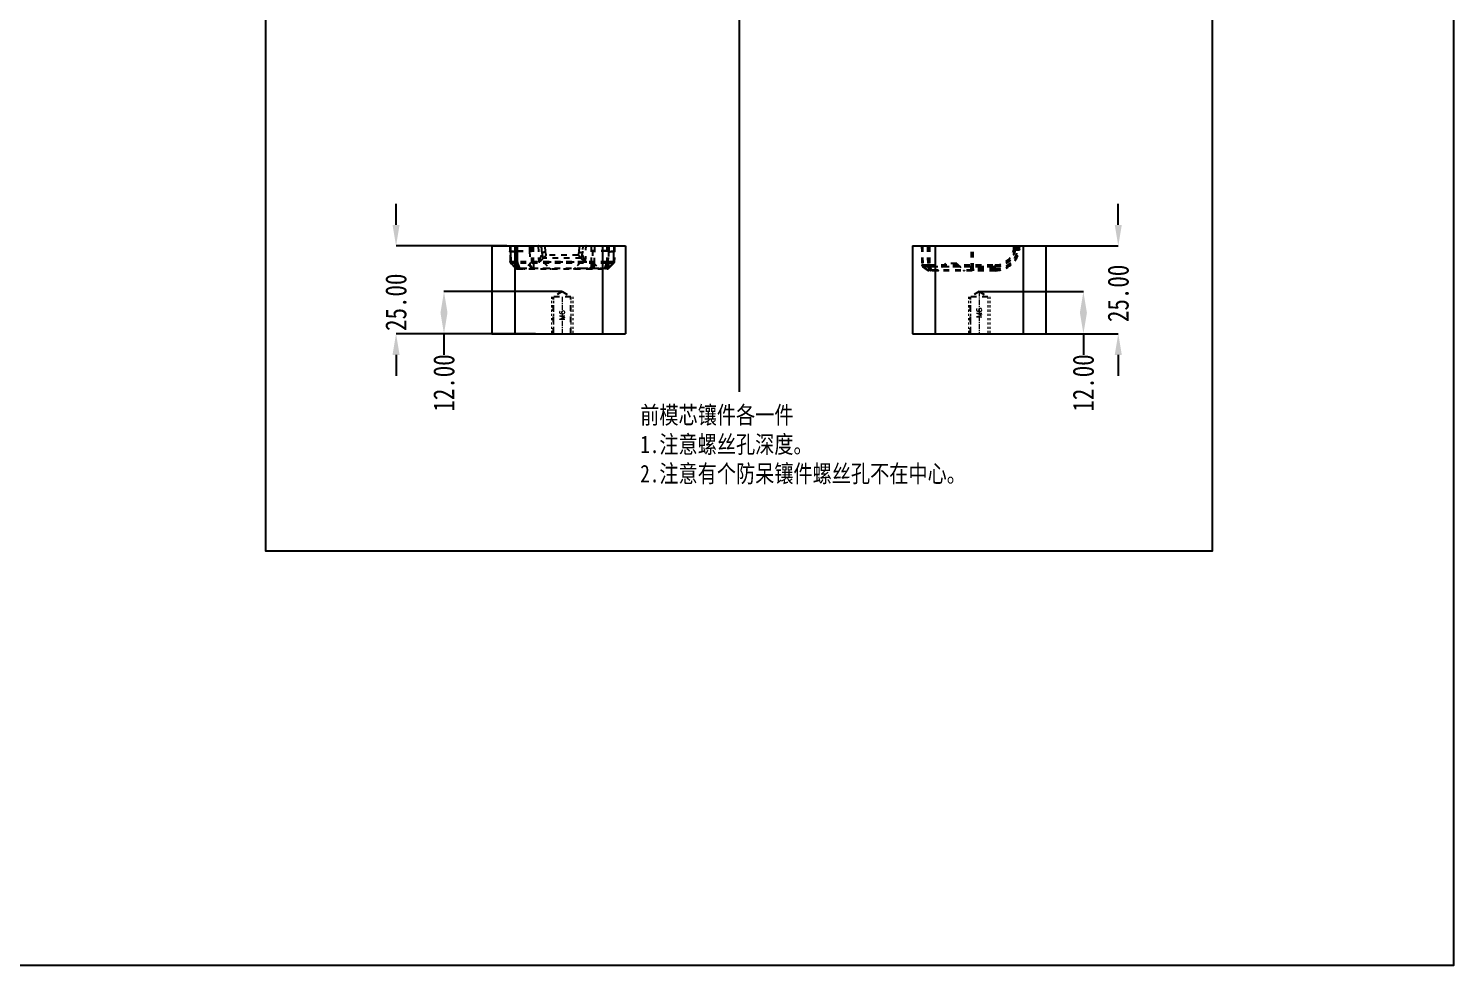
# Model space of a CAD drawing. Header units: millimetres. Extents: x -174 to 1895, y -261 to 458.
# Drawn here: x 1489.2 to 1895, y -81.7 to 185 of the extents above; entities that cross this region are included whole.
import ezdxf
from ezdxf.enums import TextEntityAlignment as Align

# ---------------------------------------------------------------- set-up
doc = ezdxf.new("R2010")
doc.units = ezdxf.units.MM
doc.header["$LTSCALE"] = 16.335
doc.header["$PDMODE"] = 3
doc.header["$PDSIZE"] = 0.3125
doc.linetypes.add('CENTER', pattern=[0.6, 0.375, -0.075, 0.075, -0.075])
doc.linetypes.add('HIDDEN', pattern=[0.2, 0.1, -0.1])
doc.layers.get('0').update_dxf_attribs({"linetype": 'CONTINUOUS'})
doc.layers.get('Defpoints').update_dxf_attribs({"linetype": 'CONTINUOUS'})
doc.layers.add('DEFAULT_2', color=8, linetype='HIDDEN')
doc.layers.add('screw', color=33, linetype='CONTINUOUS', lineweight=13)
doc.styles.get("Standard").update_dxf_attribs({"font": 'txt', "width": 0.8})
doc.styles.add('TXT', font='txt.shx', dxfattribs={"bigfont": 'gbcbig.shx'})
doc.dimstyles.get("Standard").update_dxf_attribs({"dimtxt": 0.15625, "dimasz": 0.1875, "dimexe": 0.125, "dimexo": 0.0625, "dimtad": 0, "dimtih": 1, "dimtoh": 1, "dimdsep": 46, "dimtxsty": 'Standard', "dimcen": 0.09, "dimadec": 0, "dimazin": 0, "dimtp": 0.01, "dimtm": 0.01, "dimtfac": 1, "dimtofl": 0, "dimtmove": 0, "dimatfit": 3, "dimfxl": 0, "dimtolj": 1, "dimarcsym": 0})

# ---------------------------------------------------------------- blocks, each defined once
blk = doc.blocks.new('*D80')
at = {"color": 6, "lineweight": -2}
for p, q in [((1799.51, 129.14), (1799.51, 135.14)), ((1776.29, 123.14), (1799.51, 123.14)), ((1776.29, 98.14), (1799.51, 98.14)), ((1799.51, 92.14), (1799.51, 86.14))]:
    blk.add_line(p, q, dxfattribs=at)
at = {"color": 6}
for points in [[(1798.51, 129.14), (1800.51, 129.14), (1799.51, 123.14)], [(1798.51, 92.14), (1800.51, 92.14), (1799.51, 98.14)]]:
    blk.add_solid(points, dxfattribs=at)
at = {"layer": 'Defpoints', "color": 0}
for p in [(1776.29, 123.14), (1776.29, 98.14), (1799.51, 98.14)]:
    blk.add_point(p, dxfattribs=at)
at = {"color": 4, "insert": (1799.51, 109.64), "char_height": 6, "attachment_point": 5, "rotation": 90}
blk.add_mtext('\\A1;25.00', dxfattribs=at)
blk = doc.blocks.new('*D81')
at = {"color": 6, "lineweight": -2}
for p, q in [((1759.89, 110.14), (1789.58, 110.14)), ((1759.89, 98.14), (1789.58, 98.14)), ((1789.58, 98.14), (1789.58, 92.14))]:
    blk.add_line(p, q, dxfattribs=at)
at = {"color": 6}
for points in [[(1788.58, 104.14), (1790.58, 104.14), (1789.58, 110.14)], [(1788.58, 104.14), (1790.58, 104.14), (1789.58, 98.14)]]:
    blk.add_solid(points, dxfattribs=at)
at = {"layer": 'Defpoints', "color": 0}
for p in [(1759.89, 110.14), (1759.89, 98.14), (1789.58, 98.14)]:
    blk.add_point(p, dxfattribs=at)
at = {"color": 4, "insert": (1789.58, 84.14), "char_height": 6, "attachment_point": 5, "rotation": 90}
blk.add_mtext('\\A1;12.00', dxfattribs=at)
blk = doc.blocks.new('*D82')
at = {"color": 6, "lineweight": -2}
for p, q in [((1641.15, 110.14), (1607.49, 110.14)), ((1633.52, 98.14), (1607.49, 98.14)), ((1607.49, 98.14), (1607.49, 92.14))]:
    blk.add_line(p, q, dxfattribs=at)
at = {"color": 6}
for points in [[(1606.49, 104.14), (1608.49, 104.14), (1607.49, 110.14)], [(1606.49, 104.14), (1608.49, 104.14), (1607.49, 98.14)]]:
    blk.add_solid(points, dxfattribs=at)
at = {"layer": 'Defpoints', "color": 0}
for p in [(1641.15, 110.14), (1607.49, 98.14), (1633.52, 98.14)]:
    blk.add_point(p, dxfattribs=at)
at = {"color": 4, "insert": (1607.49, 84.14), "char_height": 6, "attachment_point": 5, "rotation": 90}
blk.add_mtext('\\A1;12.00', dxfattribs=at)
blk = doc.blocks.new('*D83')
at = {"color": 6, "lineweight": -2}
for p, q in [((1593.84, 129.14), (1593.84, 135.14)), ((1625.38, 123.14), (1593.84, 123.14)), ((1625.38, 98.14), (1593.84, 98.14)), ((1593.84, 92.14), (1593.84, 86.14))]:
    blk.add_line(p, q, dxfattribs=at)
at = {"color": 6}
for points in [[(1592.84, 129.14), (1594.84, 129.14), (1593.84, 123.14)], [(1592.84, 92.14), (1594.84, 92.14), (1593.84, 98.14)]]:
    blk.add_solid(points, dxfattribs=at)
at = {"layer": 'Defpoints', "color": 0}
for p in [(1593.84, 123.14), (1625.38, 123.14), (1625.38, 98.14)]:
    blk.add_point(p, dxfattribs=at)
at = {"color": 4, "insert": (1593.84, 107.11), "char_height": 6, "attachment_point": 5, "rotation": 90}
blk.add_mtext('\\A1;25.00', dxfattribs=at)

msp = doc.modelspace()

# ---------------------------------------------------------------- linework, layer by layer
msp.add_line((1691.515, 294.44), (1691.515, 81.576))
at = {"color": 7, "linetype": 'Continuous'}
for p, q in [((1621.151, 123.141), (1621.151, 98.141)), ((1621.151, 123.141), (1659.151, 123.141)), ((1627.651, 123.141), (1627.651, 98.141)), ((1652.651, 123.141), (1652.651, 98.141)), ((1659.151, 123.141), (1659.151, 98.141)), ((1740.894, 123.141), (1778.894, 123.141)), ((1740.894, 123.141), (1740.894, 98.141)), ((1747.394, 123.141), (1747.394, 98.141)), ((1772.394, 123.141), (1772.394, 98.141)), ((1778.894, 123.141), (1778.894, 98.141)), ((1621.151, 98.141), (1659.151, 98.141)), ((1740.894, 98.141), (1778.894, 98.141))]:
    msp.add_line(p, q, dxfattribs=at)
for points in [[(-173.858, 457.734), (1894.972, 457.734), (1894.972, -81.662), (-173.858, -81.662)], [(1556.804, 294.44), (1826.225, 294.44), (1826.225, 36.285), (1556.804, 36.285)]]:
    msp.add_lwpolyline(points, close=True)
at = {"layer": 'DEFAULT_2', "color": 8, "linetype": 'HIDDEN'}
for p, q in [((1626.24, 123.141), (1626.319, 118.615)), ((1626.339, 123.141), (1626.394, 118.741)), ((1626.461, 123.141), (1626.479, 121.713)), ((1627.886, 123.141), (1627.905, 121.631)), ((1628.055, 123.141), (1628.109, 118.741)), ((1628.294, 123.141), (1628.294, 118.741)), ((1628.419, 116.608), (1628.419, 123.141)), ((1631.855, 123.141), (1631.879, 121.73)), ((1632.357, 123.141), (1632.463, 117.102)), ((1632.86, 123.141), (1632.932, 118.639)), ((1634.344, 123.141), (1634.476, 118.648)), ((1647.826, 118.648), (1647.959, 123.141)), ((1649.442, 123.141), (1649.37, 118.638)), ((1649.839, 117.102), (1649.945, 123.141)), ((1650.423, 121.73), (1650.447, 123.141)), ((1653.883, 123.141), (1653.883, 116.608)), ((1654.008, 123.141), (1654.008, 118.741)), ((1654.247, 123.141), (1654.193, 118.741)), ((1654.416, 123.141), (1654.397, 121.631)), ((1655.841, 123.141), (1655.823, 121.713)), ((1655.963, 123.141), (1655.908, 118.741)), ((1656.062, 123.141), (1655.983, 118.615)), ((1743.507, 123.141), (1743.602, 117.725)), ((1743.756, 123.141), (1743.823, 117.725)), ((1745.177, 123.141), (1745.244, 117.725)), ((1745.778, 123.141), (1745.778, 117.725)), ((1757.637, 116.6), (1757.751, 123.141)), ((1758.139, 116.6), (1758.254, 123.141)), ((1769.661, 123.141), (1769.661, 121.873)), ((1770.264, 123.141), (1770.251, 122.184)), ((1771.239, 122.019), (1770.9, 122.05)), ((1771.245, 122.087), (1770.906, 122.12)), ((1770.923, 122.2), (1770.939, 123.141)), ((1771.291, 123.141), (1771.277, 122.134)), ((1771.425, 122.208), (1771.441, 123.141)), ((1626.466, 118.877), (1626.421, 121.404)), ((1626.451, 121.541), (1626.462, 120.849)), ((1626.462, 120.849), (1626.488, 119.13)), ((1626.489, 118.205), (1626.466, 118.877)), ((1626.488, 119.13), (1626.501, 118.253)), ((1626.496, 118.199), (1627.851, 116.844)), ((1626.501, 118.253), (1626.502, 118.192)), ((1627.925, 118.615), (1626.581, 118.615)), ((1628.059, 116.844), (1626.704, 118.199)), ((1628.052, 118.199), (1626.704, 118.199)), ((1627.851, 121.47), (1627.851, 116.844)), ((1628.052, 118.199), (1628.613, 116.844)), ((1628.419, 121.73), (1631.879, 121.73)), ((1628.419, 121.641), (1631.882, 121.641)), ((1629.115, 116.844), (1628.554, 118.199)), ((1653.748, 118.199), (1628.554, 118.199)), ((1628.557, 118.199), (1628.557, 118.615)), ((1653.745, 118.615), (1628.557, 118.615)), ((1632.508, 118.643), (1630.621, 116.756)), ((1631.879, 121.73), (1631.882, 121.641)), ((1631.882, 121.641), (1631.95, 118.083)), ((1631.95, 118.083), (1631.96, 117.52)), ((1632.508, 118.643), (1635.724, 118.643)), ((1632.932, 118.639), (1632.937, 118.369)), ((1632.937, 118.369), (1632.943, 117.984)), ((1632.943, 117.984), (1632.964, 116.649)), ((1634.476, 118.648), (1634.479, 118.568)), ((1647.823, 118.568), (1634.479, 118.568)), ((1635.761, 119.623), (1635.406, 121.338)), ((1635.724, 118.643), (1637.611, 116.756)), ((1646.54, 119.623), (1635.764, 119.623)), ((1636.575, 120.536), (1636.402, 121.373)), ((1645.727, 120.536), (1636.575, 120.536)), ((1646.578, 118.643), (1644.691, 116.756)), ((1645.9, 121.373), (1645.727, 120.536)), ((1646.896, 121.338), (1646.542, 119.623)), ((1646.578, 118.643), (1649.794, 118.643)), ((1647.823, 118.568), (1647.826, 118.648)), ((1649.359, 117.994), (1649.338, 116.65)), ((1649.365, 118.379), (1649.359, 117.994)), ((1649.37, 118.638), (1649.365, 118.379)), ((1649.794, 118.643), (1651.681, 116.756)), ((1650.342, 117.52), (1650.352, 118.08)), ((1650.352, 118.08), (1650.42, 121.641)), ((1650.42, 121.641), (1650.423, 121.73)), ((1653.883, 121.641), (1650.42, 121.641)), ((1653.883, 121.73), (1650.423, 121.73)), ((1653.748, 118.199), (1653.187, 116.844)), ((1653.689, 116.844), (1654.25, 118.199)), ((1653.745, 118.199), (1653.745, 118.615)), ((1655.598, 118.199), (1654.243, 116.844)), ((1655.598, 118.199), (1654.25, 118.199)), ((1655.721, 118.615), (1654.377, 118.615)), ((1654.452, 116.844), (1654.452, 121.47)), ((1654.452, 116.844), (1655.806, 118.199)), ((1655.8, 118.192), (1655.808, 118.728)), ((1655.808, 118.728), (1655.814, 119.13)), ((1655.813, 118.205), (1655.837, 118.876)), ((1655.814, 119.13), (1655.84, 120.849)), ((1655.837, 118.876), (1655.881, 121.404)), ((1655.84, 120.849), (1655.851, 121.541)), ((1743.621, 117.728), (1743.715, 117.728)), ((1743.715, 117.728), (1743.641, 117.728)), ((1743.857, 117.721), (1745.21, 117.721)), ((1745.606, 117.728), (1745.379, 117.728)), ((1745.778, 117.725), (1745.718, 117.333)), ((1745.827, 117.721), (1745.826, 117.224)), ((1745.827, 117.721), (1764.457, 117.721)), ((1750.286, 118.14), (1748.399, 116.253)), ((1753.502, 118.14), (1750.286, 118.14)), ((1753.502, 118.14), (1755.389, 116.253)), ((1628.059, 116.844), (1628.613, 116.844)), ((1628.419, 116.608), (1653.883, 116.608)), ((1629.115, 116.844), (1629.115, 116.608)), ((1629.115, 116.844), (1653.187, 116.844)), ((1637.611, 116.756), (1630.621, 116.756)), ((1632.964, 116.649), (1632.965, 116.608)), ((1651.681, 116.756), (1644.691, 116.756)), ((1649.338, 116.65), (1649.337, 116.608)), ((1653.187, 116.844), (1653.187, 116.608)), ((1653.689, 116.844), (1654.243, 116.844)), ((1743.759, 117.333), (1743.759, 117.325)), ((1743.848, 117.332), (1743.791, 117.332)), ((1745.147, 116.267), (1743.871, 117.224)), ((1743.969, 117.325), (1745.321, 117.325)), ((1745.4, 117.224), (1744.047, 117.224)), ((1744.047, 117.224), (1745.324, 116.267)), ((1745.929, 116.267), (1745.324, 116.267)), ((1745.929, 116.267), (1745.4, 117.224)), ((1764.457, 116.106), (1745.63, 116.106)), ((1745.826, 117.325), (1764.457, 117.325)), ((1764.457, 117.224), (1745.826, 117.224)), ((1745.826, 117.224), (1746.355, 116.267)), ((1764.457, 116.267), (1746.355, 116.267)), ((1746.355, 116.106), (1746.355, 116.267)), ((1764.457, 116.6), (1758.139, 116.6)), ((1758.139, 116.6), (1758.139, 116.106)), ((1764.457, 116.106), (1764.457, 117.325)), ((1641.151, 110.141), (1638.651, 108.698)), ((1641.151, 110.141), (1643.651, 108.698)), ((1759.894, 110.141), (1757.394, 108.698)), ((1759.894, 110.141), (1762.394, 108.698)), ((1638.651, 98.141), (1638.651, 108.698)), ((1643.651, 108.698), (1638.651, 108.698)), ((1643.651, 98.141), (1643.651, 108.698)), ((1757.394, 98.141), (1757.394, 108.698)), ((1762.394, 108.698), (1757.394, 108.698))]:
    msp.add_line(p, q, dxfattribs=at)
for centre, radius, start, end in [((1633.268, 116.997), 6.238, 77.93586, 80.07195), ((1764.456, 123.133), 6.533, 270.00201, 351.79493), ((1764.457, 123.141), 7.035, 270, 351.75725), ((1764.456, 123.073), 5.848, 270.0031, 350.09755), ((1764.457, 123.141), 6.874, 270, 350.60772), ((1764.456, 123.06), 5.338, 270.00329, 347.15369), ((1764.456, 123.062), 5.737, 270.00327, 347.15355), ((1769.498, 122.222), 0.754, 351.46679, 357.12278), ((1791.025, 343.154), 222.018, 264.62908, 264.88701), ((1790.345, 335.83), 214.662, 264.6267, 264.80258), ((1786.887, 287.289), 165.94, 264.24614, 264.59108), ((1786.209, 280.45), 159.069, 264.24216, 264.4794), ((1774.89, 149.583), 27.673, 261.75583, 262.07671), ((1771.403, 149.62), 27.416, 268.99636, 269.3208), ((1770.494, 122.123), 0.752, 352.03393, 357.25558), ((1772.54, 119.785), 2.668, 117.2967, 118.26021), ((1771.918, 121.526), 0.786, 135.15904, 137.26754), ((1770.822, 122.219), 0.603, 351.75725, 359), ((1626.922, 118.625), 0.603, 181.00056, 225), ((1627.314, 121.668), 0.836, 176.9706, 182.9436), ((1639.436, 222.049), 101.17, 262.64159, 263.42428), ((1642.824, 259.252), 138.594, 263.22698, 263.79774), ((1628.687, 121.507), 0.837, 177.36589, 182.53482), ((1632.36, 94.317), 27.418, 90.67915, 91.00358), ((1631.933, 118.748), 2.894, 87.93931, 91.00852), ((1628.862, 121.729), 6.445, 330.63519, 331.34129), ((1631.867, 122.904), 5.062, 301.0582, 302.54131), ((1628.237, 122.067), 7.155, 331.36277, 334.51872), ((1631.612, 123.299), 5.532, 302.57271, 306.51145), ((1631.313, 123.705), 6.036, 306.49482, 310.55273), ((1631.266, 123.768), 6.114, 310.50652, 317.32424), ((1577.849, 118.999), 57.605, 2.32702, 2.64325), ((1706.261, 118.92), 59.415, 177.322, 177.66797), ((1651.241, 124.015), 6.435, 229.628, 233.43494), ((1650.555, 123.089), 5.283, 233.43273, 237.43663), ((1654.089, 122.079), 7.182, 205.5321, 208.62631), ((1650.182, 122.514), 4.597, 237.4925, 239.13016), ((1653.464, 121.741), 6.472, 208.64714, 209.35119), ((1650.369, 118.748), 2.894, 88.99147, 92.06072), ((1649.942, 94.317), 27.418, 88.99642, 89.32084), ((1642.865, 222.052), 101.173, 276.57597, 277.35862), ((1653.621, 121.507), 0.831, 357.44649, 2.65321), ((1639.477, 259.259), 138.601, 276.20252, 276.77325), ((1655.135, 118.78), 0.848, 315.06726, 324.55667), ((1655.38, 118.625), 0.603, 315, 359.00196), ((1654.988, 121.668), 0.836, 357.05644, 3.02952), ((1744.194, 117.736), 0.592, 181.03467, 222.731), ((1743.71, 115.685), 2.042, 88.88986, 89.83413), ((1743.688, 114.691), 3.037, 87.45941, 88.85181), ((1745.598, 111.862), 5.866, 88.24332, 89.91878), ((1562.927, 145.74), 184.984, 351.16654, 351.28925), ((1745.827, 118.043), 0.322, 261.25108, 269.92792), ((1628.419, 117.412), 0.804, 225.00029, 270.00058), ((1630.266, 117.111), 0.502, 270, 315), ((1632.965, 117.111), 0.502, 181, 270), ((1632.965, 117.695), 1.087, 253.48352, 269.98319), ((1637.967, 117.111), 0.502, 225, 270), ((1644.336, 117.111), 0.502, 270, 315), ((1649.337, 117.111), 0.502, 270, 359), ((1649.483, 117.536), 0.859, 351.48143, 358.90939), ((1652.037, 117.111), 0.502, 225, 270), ((1653.883, 117.412), 0.804, 270, 315.00015), ((1744.353, 117.867), 0.804, 222.40995, 233.1301), ((1744.336, 117.894), 0.794, 225.05109, 239.15673), ((1744.343, 117.71), 0.623, 204.64167, 213.06611), ((1744.312, 117.69), 0.587, 213.09445, 217.61937), ((1744.349, 117.582), 0.521, 203.18088, 208.46293), ((1744.555, 117.692), 0.692, 201.08147, 204.29018), ((1744.588, 117.725), 0.737, 212.82633, 217.88493), ((1744.535, 117.683), 0.67, 217.87256, 223.26392), ((1745.63, 116.91), 0.804, 233.13011, 270), ((1745.321, 117.689), 0.364, 270.08753, 282.29286), ((1745.662, 118.293), 1.081, 266.78232, 278.75052), ((1699.039, 129.665), 48.205, 345.02796, 345.17625), ((1705.748, 127.879), 41.262, 345.01746, 345.19074), ((1745.827, 118.046), 0.721, 261.27717, 269.96282), ((1748.044, 116.608), 0.502, 270, 315.00004), ((1755.745, 116.608), 0.502, 224.99996, 270), ((1757.135, 116.608), 0.502, 270, 359)]:
    msp.add_arc(centre, radius, start, end, dxfattribs=at)
for points, knots in [([(1635.406, 121.337), (1635.401, 121.472), (1635.39, 121.729), (1635.371, 122.094), (1635.344, 122.409), (1635.305, 122.674), (1635.179, 122.895), (1634.937, 123.012), (1634.654, 123.08), (1634.449, 123.122), (1634.344, 123.141)], [0, 0, 0, 0, 0.1651391, 0.315356, 0.446629, 0.5522753, 0.6422415, 0.7444644, 0.8688859, 1, 1, 1, 1]), ([(1636.402, 121.373), (1636.39, 121.673), (1636.371, 122.123), (1636.307, 122.721), (1636.206, 123.009), (1636.135, 123.141)], [0, 0, 0, 0, 0.5002294, 0.7502714, 1, 1, 1, 1]), ([(1646.166, 123.141), (1646.095, 123.009), (1645.996, 122.721), (1645.931, 122.123), (1645.913, 121.673), (1645.9, 121.373)], [0, 0, 0, 0, 0.2496172, 0.4996747, 1, 1, 1, 1]), ([(1647.959, 123.141), (1647.838, 123.119), (1647.621, 123.076), (1647.34, 123.003), (1647.125, 122.891), (1647.004, 122.695), (1646.961, 122.44), (1646.933, 122.126), (1646.913, 121.749), (1646.901, 121.48), (1646.896, 121.337)], [0, 0, 0, 0, 0.1496995, 0.2698593, 0.3557227, 0.4385958, 0.5391118, 0.6703664, 0.8248431, 1, 1, 1, 1]), ([(1769.661, 121.873), (1769.701, 121.894), (1769.849, 121.984), (1769.989, 122.087), (1770.103, 122.145)], [0, 0, 0, 0, 0.2621985, 1, 1, 1, 1]), ([(1770.103, 122.145), (1770.067, 122.127), (1769.918, 122.039), (1769.778, 121.935), (1769.661, 121.873)], [0, 0, 0, 0, 0.231896, 1, 1, 1, 1]), ([(1769.661, 121.873), (1769.696, 121.865), (1769.826, 121.835), (1769.955, 121.807), (1770.05, 121.787)], [0, 0, 0, 0, 0.2719127, 1, 1, 1, 1]), ([(1769.661, 121.873), (1769.696, 121.865), (1769.826, 121.835), (1769.955, 121.807), (1770.05, 121.787)], [0, 0, 0, 0, 0.2719126, 1, 1, 1, 1]), ([(1770.05, 121.787), (1770.056, 121.815), (1770.091, 121.92), (1770.158, 122.013), (1770.218, 122.067)], [0, 0, 0, 0, 0.2693345, 1, 1, 1, 1]), ([(1770.218, 122.067), (1770.199, 122.05), (1770.125, 121.969), (1770.069, 121.869), (1770.05, 121.787)], [0, 0, 0, 0, 0.226638, 1, 1, 1, 1]), ([(1770.103, 122.145), (1770.115, 122.152), (1770.163, 122.172), (1770.214, 122.185), (1770.251, 122.184)], [0, 0, 0, 0, 0.2819095, 1, 1, 1, 1]), ([(1770.251, 122.184), (1770.24, 122.185), (1770.188, 122.181), (1770.138, 122.165), (1770.103, 122.145)], [0, 0, 0, 0, 0.2187142, 1, 1, 1, 1]), ([(1770.103, 122.145), (1770.114, 122.138), (1770.153, 122.114), (1770.191, 122.088), (1770.218, 122.067)], [0, 0, 0, 0, 0.2735093, 1, 1, 1, 1]), ([(1770.103, 122.145), (1770.114, 122.138), (1770.153, 122.114), (1770.191, 122.088), (1770.218, 122.067)], [0, 0, 0, 0, 0.2734961, 1, 1, 1, 1]), ([(1770.243, 122.11), (1770.236, 122.111), (1770.227, 122.088), (1770.221, 122.075), (1770.218, 122.067)], [0, 0, 0, 0, 0.4609034, 1, 1, 1, 1]), ([(1771.419, 122.132), (1771.419, 122.129), (1771.399, 122.136), (1771.377, 122.133), (1771.328, 122.141), (1771.269, 122.147), (1771.194, 122.158), (1771.077, 122.173), (1770.985, 122.186), (1770.922, 122.196)], [0, 0, 0, 0, 0.019509, 0.0764306, 0.1687856, 0.2930935, 0.4444902, 0.6172674, 1, 1, 1, 1]), ([(1771.425, 122.208), (1771.425, 122.205), (1771.405, 122.209), (1771.384, 122.203), (1771.334, 122.206), (1771.274, 122.204), (1771.198, 122.205), (1771.08, 122.206), (1770.987, 122.207), (1770.923, 122.208)], [0, 0, 0, 0, 0.0195256, 0.07648, 0.1688794, 0.2932325, 0.44466, 0.6174365, 1, 1, 1, 1]), ([(1771.419, 122.132), (1771.419, 122.13), (1771.406, 122.134), (1771.392, 122.132), (1771.36, 122.137), (1771.321, 122.141), (1771.27, 122.148), (1771.187, 122.158), (1771.121, 122.167), (1771.075, 122.174)], [0, 0, 0, 0, 0.0182577, 0.0713107, 0.1582245, 0.2767801, 0.4242107, 0.5967349, 1, 1, 1, 1]), ([(1771.239, 122.019), (1771.266, 122.015), (1771.307, 122.026), (1771.334, 122.052), (1771.341, 122.059)], [0, 0, 0, 0, 0.7360753, 1, 1, 1, 1]), ([(1771.341, 122.059), (1771.328, 122.045), (1771.297, 122.021), (1771.257, 122.016), (1771.239, 122.019)], [0, 0, 0, 0, 0.5060954, 1, 1, 1, 1]), ([(1771.277, 122.134), (1771.273, 122.124), (1771.267, 122.108), (1771.254, 122.086), (1771.245, 122.087)], [0, 0, 0, 0, 0.5598642, 1, 1, 1, 1]), ([(1771.277, 122.134), (1771.297, 122.145), (1771.333, 122.164), (1771.376, 122.186), (1771.401, 122.197), (1771.414, 122.204), (1771.42, 122.204), (1771.425, 122.209), (1771.425, 122.208)], [0, 0, 0, 0, 0.4245978, 0.7401116, 0.8529916, 0.9344055, 0.9835629, 1, 1, 1, 1]), ([(1771.277, 122.134), (1771.283, 122.128), (1771.307, 122.105), (1771.328, 122.079), (1771.341, 122.059)], [0, 0, 0, 0, 0.2741408, 1, 1, 1, 1]), ([(1771.425, 122.208), (1771.425, 122.211), (1771.41, 122.198), (1771.395, 122.196), (1771.357, 122.175), (1771.332, 122.163), (1771.316, 122.155)], [0, 0, 0, 0, 0.0646918, 0.2570378, 0.5717184, 1, 1, 1, 1]), ([(1771.341, 122.059), (1771.351, 122.07), (1771.369, 122.088), (1771.397, 122.115), (1771.407, 122.12), (1771.419, 122.135), (1771.419, 122.132)], [0, 0, 0, 0, 0.434486, 0.747958, 0.9369419, 1, 1, 1, 1]), ([(1626.269, 121.508), (1626.269, 121.518), (1626.273, 121.564), (1626.291, 121.608), (1626.311, 121.637)], [0, 0, 0, 0, 0.2312932, 1, 1, 1, 1]), ([(1626.421, 121.404), (1626.382, 121.415), (1626.323, 121.432), (1626.269, 121.485), (1626.269, 121.508)], [0, 0, 0, 0, 0.6396107, 1, 1, 1, 1]), ([(1626.311, 121.637), (1626.327, 121.662), (1626.379, 121.705), (1626.445, 121.713), (1626.479, 121.713)], [0, 0, 0, 0, 0.4617421, 1, 1, 1, 1]), ([(1626.339, 118.624), (1626.349, 118.654), (1626.366, 118.694), (1626.388, 118.731), (1626.394, 118.741)], [0, 0, 0, 0, 0.7390418, 1, 1, 1, 1]), ([(1626.451, 121.541), (1626.441, 121.545), (1626.405, 121.564), (1626.37, 121.585), (1626.347, 121.603)], [0, 0, 0, 0, 0.2750895, 1, 1, 1, 1]), ([(1626.581, 118.615), (1626.563, 118.615), (1626.486, 118.63), (1626.428, 118.692), (1626.394, 118.741)], [0, 0, 0, 0, 0.230401, 1, 1, 1, 1]), ([(1626.451, 121.541), (1626.453, 121.557), (1626.457, 121.582), (1626.463, 121.609), (1626.472, 121.626), (1626.479, 121.626)], [0, 0, 0, 0, 0.5331902, 0.7877767, 1, 1, 1, 1]), ([(1626.476, 118.288), (1626.476, 118.278), (1626.476, 118.262), (1626.477, 118.243), (1626.474, 118.224), (1626.483, 118.212), (1626.489, 118.205)], [0, 0, 0, 0, 0.3478236, 0.5494813, 0.6835991, 1, 1, 1, 1]), ([(1626.701, 118.205), (1626.68, 118.212), (1626.641, 118.224), (1626.562, 118.238), (1626.509, 118.266), (1626.476, 118.288)], [0, 0, 0, 0, 0.2713952, 0.5074322, 1, 1, 1, 1]), ([(1626.502, 118.192), (1626.506, 118.189), (1626.524, 118.175), (1626.549, 118.177), (1626.566, 118.181)], [0, 0, 0, 0, 0.2234621, 1, 1, 1, 1]), ([(1626.566, 118.181), (1626.577, 118.179), (1626.625, 118.175), (1626.674, 118.183), (1626.71, 118.192)], [0, 0, 0, 0, 0.226294, 1, 1, 1, 1]), ([(1626.706, 118.199), (1626.686, 118.227), (1626.613, 118.354), (1626.582, 118.503), (1626.581, 118.615)], [0, 0, 0, 0, 0.2359011, 1, 1, 1, 1]), ([(1627.851, 121.545), (1627.866, 121.543), (1627.888, 121.585), (1627.899, 121.613), (1627.905, 121.631)], [0, 0, 0, 0, 0.4569968, 1, 1, 1, 1]), ([(1627.851, 121.47), (1627.868, 121.466), (1627.947, 121.465), (1628.02, 121.504), (1628.067, 121.542)], [0, 0, 0, 0, 0.2301824, 1, 1, 1, 1]), ([(1627.905, 121.631), (1627.977, 121.668), (1628.149, 121.717), (1628.324, 121.73), (1628.419, 121.73)], [0, 0, 0, 0, 0.4616493, 1, 1, 1, 1]), ([(1628.067, 121.542), (1628.052, 121.549), (1627.996, 121.576), (1627.942, 121.606), (1627.905, 121.631)], [0, 0, 0, 0, 0.2671532, 1, 1, 1, 1]), ([(1628.109, 118.741), (1628.098, 118.723), (1628.053, 118.663), (1627.98, 118.615), (1627.925, 118.615)], [0, 0, 0, 0, 0.2783091, 1, 1, 1, 1]), ([(1628.05, 118.199), (1628.03, 118.227), (1627.957, 118.354), (1627.926, 118.503), (1627.925, 118.615)], [0, 0, 0, 0, 0.2358245, 1, 1, 1, 1]), ([(1628.252, 118.288), (1628.219, 118.266), (1628.167, 118.238), (1628.093, 118.225), (1628.061, 118.211), (1628.045, 118.205)], [0, 0, 0, 0, 0.5276135, 0.7802977, 1, 1, 1, 1]), ([(1628.054, 118.192), (1628.073, 118.189), (1628.151, 118.177), (1628.23, 118.176), (1628.289, 118.181)], [0, 0, 0, 0, 0.2419589, 1, 1, 1, 1]), ([(1628.067, 121.542), (1628.09, 121.56), (1628.197, 121.623), (1628.325, 121.641), (1628.419, 121.641)], [0, 0, 0, 0, 0.2381148, 1, 1, 1, 1]), ([(1628.195, 118.624), (1628.197, 118.594), (1628.208, 118.481), (1628.228, 118.368), (1628.252, 118.288)], [0, 0, 0, 0, 0.2641087, 1, 1, 1, 1]), ([(1628.557, 118.205), (1628.532, 118.212), (1628.48, 118.225), (1628.375, 118.237), (1628.3, 118.266), (1628.252, 118.288)], [0, 0, 0, 0, 0.2476721, 0.4986801, 1, 1, 1, 1]), ([(1628.557, 118.615), (1628.508, 118.615), (1628.407, 118.642), (1628.329, 118.705), (1628.294, 118.741)], [0, 0, 0, 0, 0.4989574, 1, 1, 1, 1]), ([(1632.382, 121.73), (1632.382, 121.732), (1632.369, 121.73), (1632.355, 121.734), (1632.323, 121.733), (1632.283, 121.734), (1632.232, 121.734), (1632.148, 121.733), (1632.081, 121.733), (1632.035, 121.732)], [0, 0, 0, 0, 0.0182718, 0.071345, 0.1582853, 0.2768676, 0.4243165, 0.5968402, 1, 1, 1, 1]), ([(1632.385, 121.566), (1632.385, 121.578), (1632.345, 121.602), (1632.278, 121.616), (1632.167, 121.633), (1632.084, 121.638), (1632.037, 121.639)], [0, 0, 0, 0, 0.0977712, 0.3039483, 0.613573, 1, 1, 1, 1]), ([(1634.696, 118.989), (1634.869, 119.349), (1635.096, 119.923), (1635.32, 120.712), (1635.397, 121.13), (1635.406, 121.337)], [0, 0, 0, 0, 0.4866874, 0.747518, 1, 1, 1, 1]), ([(1636.402, 121.373), (1636.339, 121.365), (1636.213, 121.351), (1636.031, 121.334), (1635.862, 121.32), (1635.714, 121.31), (1635.605, 121.308), (1635.533, 121.311), (1635.489, 121.317), (1635.456, 121.322), (1635.429, 121.332), (1635.418, 121.331), (1635.406, 121.339), (1635.406, 121.338)], [0, 0, 0, 0, 0.1917693, 0.3775324, 0.5488817, 0.6988072, 0.8227659, 0.8738407, 0.9171219, 0.9520969, 0.9781061, 0.9943687, 1, 1, 1, 1]), ([(1636.575, 120.536), (1636.487, 120.428), (1636.356, 120.27), (1636.183, 120.067), (1636.065, 119.93), (1635.959, 119.812), (1635.881, 119.728), (1635.829, 119.676), (1635.8, 119.648), (1635.78, 119.632), (1635.768, 119.623), (1635.764, 119.623)], [0, 0, 0, 0, 0.3426534, 0.5041181, 0.6533173, 0.7852452, 0.8927341, 0.9345114, 0.9668801, 0.9889153, 1, 1, 1, 1]), ([(1645.727, 120.536), (1645.816, 120.428), (1645.947, 120.27), (1646.12, 120.067), (1646.238, 119.93), (1646.344, 119.812), (1646.422, 119.728), (1646.474, 119.676), (1646.503, 119.648), (1646.523, 119.632), (1646.535, 119.623), (1646.54, 119.623)], [0, 0, 0, 0, 0.3426157, 0.504069, 0.653265, 0.7851992, 0.8927027, 0.9344891, 0.966867, 0.9889101, 1, 1, 1, 1]), ([(1645.9, 121.373), (1645.963, 121.365), (1646.089, 121.351), (1646.271, 121.334), (1646.44, 121.32), (1646.588, 121.31), (1646.697, 121.308), (1646.77, 121.311), (1646.813, 121.317), (1646.846, 121.322), (1646.874, 121.332), (1646.884, 121.331), (1646.896, 121.339), (1646.896, 121.338)], [0, 0, 0, 0, 0.191761, 0.3775054, 0.5488413, 0.6987869, 0.8227762, 0.873857, 0.9171356, 0.9521049, 0.978109, 0.9943687, 1, 1, 1, 1]), ([(1647.073, 119.112), (1647.027, 119.152), (1646.841, 119.313), (1646.667, 119.487), (1646.541, 119.623)], [0, 0, 0, 0, 0.247161, 1, 1, 1, 1]), ([(1647.608, 118.983), (1647.435, 119.345), (1647.207, 119.919), (1646.983, 120.711), (1646.905, 121.129), (1646.896, 121.337)], [0, 0, 0, 0, 0.4865198, 0.7474146, 1, 1, 1, 1]), ([(1649.917, 121.566), (1649.918, 121.578), (1649.957, 121.602), (1650.024, 121.616), (1650.135, 121.633), (1650.218, 121.638), (1650.265, 121.639)], [0, 0, 0, 0, 0.0977713, 0.3039482, 0.6135728, 1, 1, 1, 1]), ([(1649.92, 121.73), (1649.92, 121.732), (1649.933, 121.73), (1649.947, 121.734), (1649.979, 121.733), (1650.019, 121.734), (1650.07, 121.734), (1650.154, 121.733), (1650.221, 121.733), (1650.267, 121.732)], [0, 0, 0, 0, 0.0182718, 0.071345, 0.1582854, 0.2768676, 0.4243166, 0.5968403, 1, 1, 1, 1]), ([(1654.008, 118.741), (1653.973, 118.705), (1653.895, 118.642), (1653.794, 118.615), (1653.745, 118.615)], [0, 0, 0, 0, 0.5010492, 1, 1, 1, 1]), ([(1654.05, 118.288), (1654.003, 118.266), (1653.927, 118.238), (1653.822, 118.224), (1653.771, 118.211), (1653.745, 118.205)], [0, 0, 0, 0, 0.5009817, 0.7517814, 1, 1, 1, 1]), ([(1654.397, 121.631), (1654.325, 121.668), (1654.153, 121.717), (1653.978, 121.73), (1653.883, 121.73)], [0, 0, 0, 0, 0.4616494, 1, 1, 1, 1]), ([(1654.235, 121.542), (1654.212, 121.56), (1654.105, 121.623), (1653.977, 121.641), (1653.883, 121.641)], [0, 0, 0, 0, 0.2381163, 1, 1, 1, 1]), ([(1654.013, 118.181), (1654.033, 118.179), (1654.112, 118.175), (1654.191, 118.181), (1654.248, 118.192)], [0, 0, 0, 0, 0.2586536, 1, 1, 1, 1]), ([(1654.257, 118.205), (1654.226, 118.222), (1654.15, 118.23), (1654.083, 118.266), (1654.05, 118.288)], [0, 0, 0, 0, 0.4721366, 1, 1, 1, 1]), ([(1654.107, 118.624), (1654.105, 118.594), (1654.094, 118.481), (1654.074, 118.368), (1654.051, 118.288)], [0, 0, 0, 0, 0.2642512, 1, 1, 1, 1]), ([(1654.377, 118.615), (1654.359, 118.615), (1654.282, 118.629), (1654.225, 118.692), (1654.193, 118.741)], [0, 0, 0, 0, 0.2318153, 1, 1, 1, 1]), ([(1654.397, 121.631), (1654.385, 121.623), (1654.333, 121.59), (1654.278, 121.562), (1654.235, 121.542)], [0, 0, 0, 0, 0.231355, 1, 1, 1, 1]), ([(1654.452, 121.47), (1654.434, 121.466), (1654.355, 121.465), (1654.282, 121.504), (1654.235, 121.542)], [0, 0, 0, 0, 0.2303134, 1, 1, 1, 1]), ([(1654.252, 118.199), (1654.272, 118.227), (1654.345, 118.354), (1654.376, 118.503), (1654.377, 118.615)], [0, 0, 0, 0, 0.235726, 1, 1, 1, 1]), ([(1654.451, 121.545), (1654.436, 121.543), (1654.414, 121.585), (1654.403, 121.613), (1654.397, 121.631)], [0, 0, 0, 0, 0.4580531, 1, 1, 1, 1]), ([(1655.592, 118.192), (1655.605, 118.189), (1655.652, 118.178), (1655.701, 118.175), (1655.736, 118.181)], [0, 0, 0, 0, 0.2766186, 1, 1, 1, 1]), ([(1655.596, 118.199), (1655.616, 118.227), (1655.689, 118.354), (1655.72, 118.503), (1655.721, 118.615)], [0, 0, 0, 0, 0.2358026, 1, 1, 1, 1]), ([(1655.826, 118.288), (1655.793, 118.266), (1655.74, 118.239), (1655.661, 118.223), (1655.622, 118.211), (1655.601, 118.205)], [0, 0, 0, 0, 0.4913437, 0.7310246, 1, 1, 1, 1]), ([(1655.908, 118.741), (1655.896, 118.723), (1655.85, 118.663), (1655.776, 118.615), (1655.721, 118.615)], [0, 0, 0, 0, 0.2786914, 1, 1, 1, 1]), ([(1655.736, 118.181), (1655.742, 118.179), (1655.764, 118.175), (1655.789, 118.181), (1655.8, 118.192)], [0, 0, 0, 0, 0.3019009, 1, 1, 1, 1]), ([(1655.826, 118.288), (1655.826, 118.278), (1655.825, 118.259), (1655.829, 118.229), (1655.819, 118.212), (1655.813, 118.205)], [0, 0, 0, 0, 0.3479965, 0.6895503, 1, 1, 1, 1]), ([(1655.99, 121.637), (1655.975, 121.661), (1655.923, 121.705), (1655.857, 121.713), (1655.823, 121.713)], [0, 0, 0, 0, 0.4617088, 1, 1, 1, 1]), ([(1655.851, 121.541), (1655.849, 121.557), (1655.845, 121.582), (1655.839, 121.609), (1655.83, 121.626), (1655.823, 121.626)], [0, 0, 0, 0, 0.5311805, 0.7839516, 1, 1, 1, 1]), ([(1656.033, 121.508), (1656.033, 121.485), (1655.979, 121.432), (1655.92, 121.415), (1655.881, 121.404)], [0, 0, 0, 0, 0.3602951, 1, 1, 1, 1]), ([(1655.99, 121.637), (1655.985, 121.631), (1655.961, 121.606), (1655.932, 121.586), (1655.908, 121.571)], [0, 0, 0, 0, 0.2202401, 1, 1, 1, 1]), ([(1655.908, 118.741), (1655.914, 118.731), (1655.936, 118.694), (1655.953, 118.654), (1655.963, 118.624)], [0, 0, 0, 0, 0.2609564, 1, 1, 1, 1]), ([(1656.033, 121.508), (1656.033, 121.518), (1656.03, 121.564), (1656.011, 121.608), (1655.99, 121.637)], [0, 0, 0, 0, 0.231337, 1, 1, 1, 1]), ([(1743.602, 117.725), (1743.602, 117.727), (1743.612, 117.727), (1743.616, 117.728), (1743.621, 117.728)], [0, 0, 0, 0, 0.2641822, 1, 1, 1, 1]), ([(1743.621, 117.728), (1743.616, 117.728), (1743.612, 117.727), (1743.602, 117.727), (1743.602, 117.725)], [0, 0, 0, 0, 0.7357913, 1, 1, 1, 1]), ([(1743.621, 117.728), (1743.622, 117.692), (1743.637, 117.549), (1743.704, 117.412), (1743.775, 117.332)], [0, 0, 0, 0, 0.2528451, 1, 1, 1, 1]), ([(1743.621, 117.728), (1743.622, 117.692), (1743.637, 117.549), (1743.704, 117.412), (1743.775, 117.332)], [0, 0, 0, 0, 0.2528449, 1, 1, 1, 1]), ([(1743.715, 117.728), (1743.716, 117.692), (1743.728, 117.552), (1743.784, 117.415), (1743.848, 117.332)], [0, 0, 0, 0, 0.2574142, 1, 1, 1, 1]), ([(1743.715, 117.728), (1743.723, 117.728), (1743.759, 117.727), (1743.795, 117.726), (1743.823, 117.725)], [0, 0, 0, 0, 0.2223801, 1, 1, 1, 1]), ([(1743.823, 117.725), (1743.819, 117.69), (1743.815, 117.556), (1743.845, 117.419), (1743.892, 117.333)], [0, 0, 0, 0, 0.2669734, 1, 1, 1, 1]), ([(1743.823, 117.725), (1743.821, 117.701), (1743.816, 117.609), (1743.826, 117.516), (1743.845, 117.45)], [0, 0, 0, 0, 0.2587104, 1, 1, 1, 1]), ([(1743.857, 117.721), (1743.858, 117.685), (1743.868, 117.547), (1743.913, 117.411), (1743.969, 117.325)], [0, 0, 0, 0, 0.2617289, 1, 1, 1, 1]), ([(1743.857, 117.721), (1743.858, 117.697), (1743.863, 117.603), (1743.884, 117.509), (1743.909, 117.443)], [0, 0, 0, 0, 0.2551971, 1, 1, 1, 1]), ([(1745.21, 117.721), (1745.21, 117.685), (1745.221, 117.547), (1745.266, 117.411), (1745.321, 117.325)], [0, 0, 0, 0, 0.2617213, 1, 1, 1, 1]), ([(1745.244, 117.725), (1745.255, 117.725), (1745.3, 117.727), (1745.345, 117.728), (1745.379, 117.728)], [0, 0, 0, 0, 0.2325093, 1, 1, 1, 1]), ([(1745.379, 117.728), (1745.367, 117.728), (1745.322, 117.727), (1745.277, 117.726), (1745.244, 117.725)], [0, 0, 0, 0, 0.2666794, 1, 1, 1, 1]), ([(1745.244, 117.725), (1745.248, 117.689), (1745.274, 117.55), (1745.335, 117.417), (1745.398, 117.333)], [0, 0, 0, 0, 0.2567482, 1, 1, 1, 1]), ([(1745.244, 117.725), (1745.248, 117.689), (1745.274, 117.55), (1745.335, 117.417), (1745.398, 117.333)], [0, 0, 0, 0, 0.2567483, 1, 1, 1, 1]), ([(1745.379, 117.728), (1745.38, 117.692), (1745.388, 117.557), (1745.421, 117.421), (1745.465, 117.332)], [0, 0, 0, 0, 0.2662594, 1, 1, 1, 1]), ([(1745.606, 117.728), (1745.606, 117.692), (1745.609, 117.559), (1745.621, 117.427), (1745.64, 117.332)], [0, 0, 0, 0, 0.271804, 1, 1, 1, 1]), ([(1764.457, 117.721), (1764.456, 117.685), (1764.456, 117.553), (1764.457, 117.421), (1764.457, 117.325)], [0, 0, 0, 0, 0.2729904, 1, 1, 1, 1]), ([(1764.457, 117.721), (1764.456, 117.685), (1764.456, 117.553), (1764.457, 117.421), (1764.457, 117.325)], [0, 0, 0, 0, 0.2729912, 1, 1, 1, 1]), ([(1627.851, 116.844), (1627.869, 116.825), (1627.948, 116.816), (1628.015, 116.832), (1628.059, 116.844)], [0, 0, 0, 0, 0.3677391, 1, 1, 1, 1]), ([(1628.059, 116.844), (1628.084, 116.808), (1628.187, 116.689), (1628.346, 116.608), (1628.461, 116.608)], [0, 0, 0, 0, 0.2739826, 1, 1, 1, 1]), ([(1628.613, 116.844), (1628.651, 116.836), (1628.818, 116.813), (1628.988, 116.823), (1629.115, 116.844)], [0, 0, 0, 0, 0.2312693, 1, 1, 1, 1]), ([(1628.613, 116.844), (1628.638, 116.808), (1628.741, 116.689), (1628.9, 116.608), (1629.015, 116.608)], [0, 0, 0, 0, 0.2740004, 1, 1, 1, 1]), ([(1632.463, 117.102), (1632.462, 117.157), (1632.432, 117.272), (1632.277, 117.46), (1632.085, 117.52), (1631.96, 117.52)], [0, 0, 0, 0, 0.2328648, 0.4772431, 1, 1, 1, 1]), ([(1631.96, 117.52), (1631.962, 117.409), (1632.009, 117.197), (1632.225, 116.862), (1632.482, 116.705), (1632.656, 116.653)], [0, 0, 0, 0, 0.282426, 0.5360083, 1, 1, 1, 1]), ([(1649.337, 116.608), (1649.552, 116.608), (1649.895, 116.714), (1650.221, 117.048), (1650.314, 117.283), (1650.332, 117.409)], [0, 0, 0, 0, 0.4696026, 0.7217794, 1, 1, 1, 1]), ([(1649.839, 117.102), (1649.84, 117.157), (1649.87, 117.272), (1650.025, 117.46), (1650.218, 117.52), (1650.342, 117.52)], [0, 0, 0, 0, 0.2328669, 0.4772457, 1, 1, 1, 1]), ([(1653.187, 116.844), (1653.231, 116.837), (1653.397, 116.816), (1653.568, 116.82), (1653.689, 116.844)], [0, 0, 0, 0, 0.2666495, 1, 1, 1, 1]), ([(1653.689, 116.844), (1653.664, 116.808), (1653.561, 116.689), (1653.402, 116.608), (1653.287, 116.608)], [0, 0, 0, 0, 0.2740061, 1, 1, 1, 1]), ([(1654.243, 116.844), (1654.218, 116.808), (1654.115, 116.689), (1653.956, 116.608), (1653.841, 116.608)], [0, 0, 0, 0, 0.2739914, 1, 1, 1, 1]), ([(1654.243, 116.844), (1654.287, 116.832), (1654.354, 116.816), (1654.433, 116.825), (1654.452, 116.844)], [0, 0, 0, 0, 0.6322524, 1, 1, 1, 1]), ([(1743.759, 117.333), (1743.759, 117.337), (1743.769, 117.335), (1743.773, 117.333), (1743.775, 117.332)], [0, 0, 0, 0, 0.5614232, 1, 1, 1, 1]), ([(1743.775, 117.332), (1743.773, 117.333), (1743.769, 117.335), (1743.759, 117.337), (1743.759, 117.333)], [0, 0, 0, 0, 0.4387856, 1, 1, 1, 1]), ([(1743.775, 117.332), (1743.78, 117.332), (1743.804, 117.332), (1743.828, 117.332), (1743.848, 117.332)], [0, 0, 0, 0, 0.1803008, 1, 1, 1, 1]), ([(1743.848, 117.332), (1743.85, 117.333), (1743.865, 117.338), (1743.88, 117.336), (1743.892, 117.333)], [0, 0, 0, 0, 0.2009694, 1, 1, 1, 1]), ([(1743.892, 117.333), (1743.887, 117.334), (1743.873, 117.337), (1743.857, 117.336), (1743.848, 117.332)], [0, 0, 0, 0, 0.3065987, 1, 1, 1, 1]), ([(1743.848, 117.332), (1743.854, 117.32), (1743.878, 117.277), (1743.909, 117.237), (1743.935, 117.211)], [0, 0, 0, 0, 0.2633044, 1, 1, 1, 1]), ([(1743.93, 117.213), (1743.924, 117.212), (1743.904, 117.21), (1743.882, 117.215), (1743.871, 117.224)], [0, 0, 0, 0, 0.280959, 1, 1, 1, 1]), ([(1743.93, 117.213), (1743.939, 117.212), (1743.978, 117.21), (1744.018, 117.216), (1744.047, 117.224)], [0, 0, 0, 0, 0.2319006, 1, 1, 1, 1]), ([(1744.047, 117.224), (1744.037, 117.221), (1743.999, 117.212), (1743.959, 117.21), (1743.93, 117.213)], [0, 0, 0, 0, 0.2708011, 1, 1, 1, 1]), ([(1745.147, 116.267), (1745.166, 116.253), (1745.231, 116.244), (1745.289, 116.257), (1745.324, 116.267)], [0, 0, 0, 0, 0.391216, 1, 1, 1, 1]), ([(1745.247, 116.251), (1745.242, 116.25), (1745.222, 116.249), (1745.202, 116.249), (1745.188, 116.251)], [0, 0, 0, 0, 0.278757, 1, 1, 1, 1]), ([(1745.324, 116.267), (1745.317, 116.265), (1745.292, 116.258), (1745.266, 116.253), (1745.247, 116.251)], [0, 0, 0, 0, 0.272543, 1, 1, 1, 1]), ([(1745.324, 116.267), (1745.347, 116.242), (1745.442, 116.157), (1745.572, 116.106), (1745.665, 116.106)], [0, 0, 0, 0, 0.2682757, 1, 1, 1, 1]), ([(1745.665, 116.106), (1745.635, 116.106), (1745.507, 116.122), (1745.391, 116.196), (1745.324, 116.267)], [0, 0, 0, 0, 0.2375442, 1, 1, 1, 1]), ([(1745.398, 117.333), (1745.403, 117.334), (1745.425, 117.338), (1745.448, 117.335), (1745.465, 117.332)], [0, 0, 0, 0, 0.2246907, 1, 1, 1, 1]), ([(1745.465, 117.332), (1745.459, 117.333), (1745.437, 117.336), (1745.414, 117.337), (1745.398, 117.333)], [0, 0, 0, 0, 0.27353, 1, 1, 1, 1]), ([(1745.597, 117.211), (1745.585, 117.22), (1745.538, 117.256), (1745.495, 117.298), (1745.465, 117.332)], [0, 0, 0, 0, 0.2382476, 1, 1, 1, 1]), ([(1745.465, 117.332), (1745.479, 117.332), (1745.537, 117.332), (1745.595, 117.332), (1745.64, 117.332)], [0, 0, 0, 0, 0.2371373, 1, 1, 1, 1]), ([(1745.465, 117.332), (1745.475, 117.32), (1745.516, 117.277), (1745.561, 117.237), (1745.597, 117.211)], [0, 0, 0, 0, 0.2615716, 1, 1, 1, 1]), ([(1745.64, 117.332), (1745.624, 117.332), (1745.566, 117.332), (1745.508, 117.331), (1745.465, 117.332)], [0, 0, 0, 0, 0.2611241, 1, 1, 1, 1]), ([(1745.929, 116.267), (1745.962, 116.261), (1746.103, 116.242), (1746.247, 116.25), (1746.355, 116.267)], [0, 0, 0, 0, 0.235009, 1, 1, 1, 1]), ([(1746.27, 116.106), (1746.24, 116.106), (1746.112, 116.122), (1745.996, 116.196), (1745.929, 116.267)], [0, 0, 0, 0, 0.2375441, 1, 1, 1, 1]), ([(1746.355, 116.267), (1746.33, 116.263), (1746.233, 116.25), (1746.135, 116.247), (1746.063, 116.251)], [0, 0, 0, 0, 0.2577289, 1, 1, 1, 1]), ([(1758.139, 116.6), (1758.075, 116.599), (1757.982, 116.597), (1757.864, 116.596), (1757.788, 116.596), (1757.728, 116.597), (1757.678, 116.595), (1757.657, 116.601), (1757.637, 116.596), (1757.637, 116.6)], [0, 0, 0, 0, 0.3826167, 0.5554711, 0.7069875, 0.8313134, 0.9236926, 0.9805972, 1, 1, 1, 1])]:
    msp.add_open_spline(points, degree=3, knots=knots, dxfattribs=at)
for points in [[(1771.323, 122.084), (1771.33, 122.076), (1771.335, 122.067), (1771.341, 122.059)], [(1626.347, 121.603), (1626.334, 121.613), (1626.322, 121.624), (1626.311, 121.637)], [(1626.317, 118.741), (1626.318, 118.701), (1626.326, 118.661), (1626.339, 118.624)], [(1626.339, 118.624), (1626.361, 118.505), (1626.406, 118.387), (1626.476, 118.288)], [(1626.421, 121.404), (1626.421, 121.437), (1626.425, 121.47), (1626.435, 121.501)], [(1626.435, 121.501), (1626.439, 121.515), (1626.444, 121.528), (1626.451, 121.541)], [(1626.476, 118.288), (1626.503, 118.25), (1626.533, 118.214), (1626.566, 118.181)], [(1628.109, 118.741), (1628.135, 118.7), (1628.164, 118.661), (1628.195, 118.624)], [(1628.195, 118.624), (1628.227, 118.664), (1628.261, 118.702), (1628.294, 118.741)], [(1628.252, 118.288), (1628.262, 118.252), (1628.275, 118.216), (1628.289, 118.181)], [(1628.289, 118.181), (1628.378, 118.174), (1628.469, 118.178), (1628.557, 118.192)], [(1653.745, 118.192), (1653.833, 118.178), (1653.924, 118.174), (1654.013, 118.181)], [(1654.008, 118.741), (1654.041, 118.702), (1654.075, 118.664), (1654.107, 118.624)], [(1654.05, 118.288), (1654.04, 118.252), (1654.027, 118.216), (1654.013, 118.181)], [(1654.107, 118.624), (1654.138, 118.661), (1654.167, 118.7), (1654.193, 118.741)], [(1655.963, 118.624), (1655.941, 118.505), (1655.897, 118.387), (1655.826, 118.288)], [(1655.908, 121.571), (1655.89, 121.56), (1655.871, 121.55), (1655.851, 121.541)], [(1655.867, 121.502), (1655.863, 121.515), (1655.858, 121.528), (1655.851, 121.541)], [(1655.881, 121.404), (1655.881, 121.437), (1655.877, 121.47), (1655.867, 121.502)], [(1655.963, 118.624), (1655.976, 118.661), (1655.984, 118.701), (1655.985, 118.741)], [(1743.602, 117.725), (1743.604, 117.584), (1743.664, 117.437), (1743.759, 117.333)], [(1743.715, 117.728), (1743.717, 117.633), (1743.737, 117.536), (1743.777, 117.45)], [(1743.823, 117.725), (1743.834, 117.723), (1743.846, 117.721), (1743.857, 117.721)], [(1743.857, 117.721), (1743.846, 117.721), (1743.834, 117.723), (1743.823, 117.725)], [(1745.21, 117.721), (1745.221, 117.721), (1745.233, 117.723), (1745.244, 117.725)], [(1745.244, 117.725), (1745.233, 117.723), (1745.221, 117.721), (1745.21, 117.721)], [(1743.845, 117.45), (1743.852, 117.425), (1743.86, 117.4), (1743.871, 117.377)], [(1743.887, 117.268), (1743.872, 117.288), (1743.859, 117.31), (1743.848, 117.332)], [(1743.935, 117.211), (1743.917, 117.229), (1743.901, 117.248), (1743.887, 117.268)], [(1743.892, 117.333), (1743.917, 117.328), (1743.943, 117.325), (1743.969, 117.325)], [(1743.969, 117.325), (1743.943, 117.325), (1743.917, 117.328), (1743.892, 117.333)], [(1743.924, 117.407), (1743.937, 117.379), (1743.952, 117.351), (1743.969, 117.325)], [(1743.969, 117.325), (1743.992, 117.289), (1744.018, 117.255), (1744.047, 117.224)], [(1745.188, 116.251), (1745.174, 116.253), (1745.159, 116.258), (1745.147, 116.267)], [(1745.321, 117.325), (1745.345, 117.289), (1745.371, 117.255), (1745.4, 117.224)], [(1745.4, 117.224), (1745.466, 117.212), (1745.534, 117.209), (1745.601, 117.213)], [(1745.601, 117.213), (1745.534, 117.209), (1745.466, 117.212), (1745.4, 117.224)], [(1745.64, 117.332), (1745.665, 117.337), (1745.692, 117.337), (1745.718, 117.333)], [(1745.718, 117.333), (1745.692, 117.337), (1745.665, 117.337), (1745.64, 117.332)], [(1745.929, 116.267), (1745.96, 116.234), (1745.995, 116.204), (1746.033, 116.18)], [(1746.063, 116.251), (1746.018, 116.254), (1745.973, 116.259), (1745.929, 116.267)], [(1746.033, 116.18), (1746.069, 116.157), (1746.108, 116.138), (1746.149, 116.125)], [(1746.149, 116.125), (1746.188, 116.113), (1746.229, 116.106), (1746.27, 116.106)]]:
    msp.add_open_spline(points, degree=3, dxfattribs=at)
at = {"layer": 'screw', "color": 1, "linetype": 'CENTER', "ltscale": 0.233242}
for p, q in [((1759.894, 110.141), (1759.894, 98.141)), ((1641.151, 108.698), (1641.151, 98.141))]:
    msp.add_line(p, q, dxfattribs=at)
at = {"layer": 'screw', "color": 92, "linetype": 'HIDDEN', "ltscale": 0.373186}
for p, q in [((1638.151, 108.698), (1638.151, 98.141)), ((1644.151, 108.698), (1644.151, 98.141)), ((1756.894, 108.698), (1756.894, 98.141)), ((1762.894, 108.698), (1762.894, 98.141))]:
    msp.add_line(p, q, dxfattribs=at)
at = {"layer": 'screw', "linetype": 'HIDDEN', "ltscale": 0.373186}
for p, q in [((1638.651, 108.698), (1638.651, 98.141)), ((1643.651, 108.698), (1643.651, 98.141)), ((1757.394, 108.698), (1757.394, 98.141)), ((1762.394, 108.698), (1762.394, 98.141))]:
    msp.add_line(p, q, dxfattribs=at)

# ---------------------------------------------------------------- texts
at = {"insert": (1663.385, 77.517), "char_height": 5, "width": 134.45841, "attachment_point": 1}
msp.add_mtext('{\\fSimSun|b0|i0|c134|p2;前模芯镶件各一件\\P1.注意螺丝孔深度。\\P2.注意有个防呆镶件螺丝孔不在中心。}', dxfattribs=at)
at = {"layer": 'screw', "color": 222, "linetype": 'HIDDEN', "ltscale": 0.373186, "style": 'TXT'}
for p in [(1641.151, 103.419), (1759.894, 104.141)]:
    msp.add_text('M6', height=1.5, rotation=90, dxfattribs=at).set_placement(p, align=Align.MIDDLE)

# ---------------------------------------------------------------- dimensions: what is measured, and where the dimension line sits
for base, p1, p2, picture, middle in [((1593.836, 123.141), (1625.384, 98.141), (1625.384, 123.141), '*D83', (1593.836, 107.111)), ((1799.509, 98.141), (1776.291, 123.141), (1776.291, 98.141), '*D80', (1799.509, 109.638)), ((1607.486, 98.141), (1641.151, 110.141), (1633.519, 98.141), '*D82', (1607.486, 84.141)), ((1789.58, 98.141), (1759.894, 110.141), (1759.894, 98.141), '*D81', (1789.58, 84.141))]:
    dim = msp.add_linear_dim(base=base, p1=p1, p2=p2, angle=90, dimstyle='Standard', override={"dimtxt": 6, "dimasz": 6, "dimexe": 0, "dimexo": 0, "dimgap": 0, "dimtih": 0, "dimtoh": 0, "dimzin": 0, "dimcen": 0, "dimclrd": 6, "dimclre": 6, "dimclrt": 4, "dimtp": 0, "dimtm": 0, "dimtzin": 0})
    dim.commit()
    dim.dimension.update_dxf_attribs({"geometry": picture, "text_midpoint": middle, "dimtype": 160})

doc.saveas('drawing.dxf')
